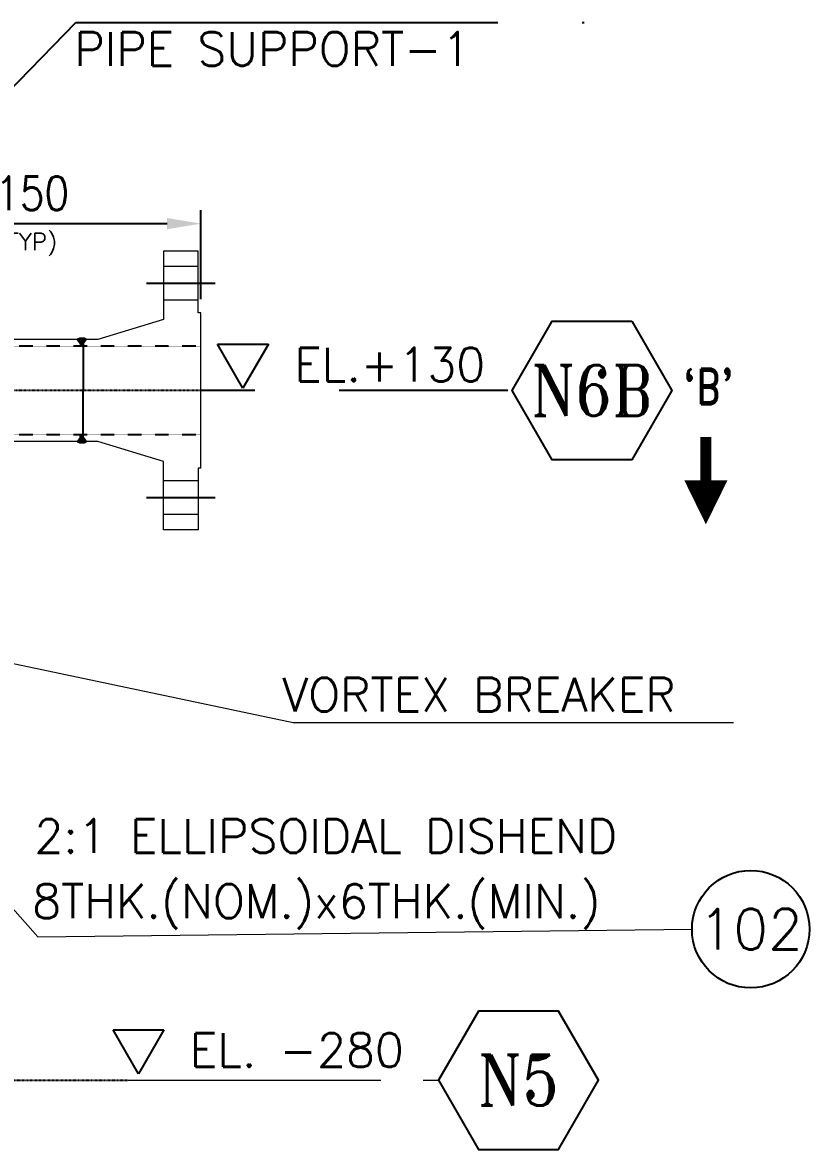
# Model space of a CAD drawing. Header units: inches. Extents: x -23478 to -9690, y -25762 to 11324.
# Drawn here: x -21419 to -20953, y 8803 to 9470 of the extents above; entities that cross this region are included whole.
import ezdxf
from ezdxf.enums import TextEntityAlignment as Align

# ---------------------------------------------------------------- set-up
doc = ezdxf.new("R2010")
doc.units = ezdxf.units.IN
doc.header["$LTSCALE"] = 200
doc.header["$MEASUREMENT"] = 0
for name, pattern in [('CENTER', [2, 1.25, -0.25, 0.25, -0.25]), ('CENTER2', [1.125, 0.75, -0.125, 0.125, -0.125]), ('DASHED', [0.75, 0.5, -0.25]), ('DASHED2', [0.375, 0.25, -0.125]), ('HIDDEN', [0.375, 0.25, -0.125])]:
    doc.linetypes.add(name, pattern=pattern)
for name, color, linetype, lineweight in [('1 (CEN)', 1, 'CENTER2', 9), ('AM_5', 3, 'Continuous', 15), ('EQUIPMENT', 4, 'Continuous', 13), ('Hidden Line', 3, 'HIDDEN', 9), ('OBJECT', 7, 'Continuous', 18)]:
    doc.layers.add(name, color=color, linetype=linetype, lineweight=lineweight)
for name, color, linetype in [('CEN', 3, 'CENTER'), ('CENTER', 1, 'CENTER'), ('DIMENSION', 8, 'Continuous'), ('text', 3, 'Continuous')]:
    doc.layers.add(name, color=color, linetype=linetype)
doc.styles.add('ROMAND', font='romand.shx', dxfattribs={"width": 0.8})
doc.styles.add('ROMANS', font='romans.shx', dxfattribs={"width": 0.85})
doc.styles.add('ROMANT', font='romant.shx')
doc.dimstyles.new('VEP-8', dxfattribs={"dimscale": 8, "dimtxt": 2.5, "dimasz": 2.5, "dimexe": 1, "dimexo": 1, "dimgap": 1, "dimtad": 1, "dimdec": 1, "dimlfac": -1, "dimzin": 9, "dimdsep": 46, "dimtxsty": 'ROMANS', "dimcen": 0, "dimclrd": 256, "dimclre": 256, "dimclrt": 3, "dimadec": 0, "dimazin": 2, "dimtfac": 1, "dimtdec": 1, "dimtmove": 0, "dimatfit": 3, "dimfxl": 1, "dimlwd": -1, "dimlwe": -1, "dimarcsym": 1})
doc.dimstyles.new('VEP-8$0', dxfattribs={"dimscale": 8, "dimtxt": 2.5, "dimasz": 2.5, "dimexe": 1, "dimexo": 1, "dimgap": 1, "dimtad": 1, "dimdec": 1, "dimlfac": -1, "dimzin": 9, "dimdsep": 46, "dimtxsty": 'ROMANS', "dimcen": 0, "dimclrd": 256, "dimclre": 256, "dimclrt": 3, "dimadec": 0, "dimazin": 2, "dimtfac": 1, "dimtdec": 1, "dimtmove": 0, "dimatfit": 3, "dimfxl": 1, "dimlwd": -1, "dimlwe": -1, "dimarcsym": 1})

# ---------------------------------------------------------------- blocks, each defined once
blk = doc.blocks.new('A$C32f367a6')
at = {"layer": 'text'}
for p, q in [((-18.12, 31.38), (18.12, 31.38)), ((0, 0), (-18.12, 31.38)), ((18.12, 31.38), (0, 0))]:
    blk.add_line(p, q, dxfattribs=at)
blk = doc.blocks.new('*D119')
at = {"layer": 'Defpoints', "color": 0, "transparency": 16777216}
for p in [(-21313.44, 9351.25), (-21313.44, 9298.42), (-21513.44, 9283.77)]:
    blk.add_point(p, dxfattribs=at)
at = {"layer": 'DIMENSION', "transparency": 16777216}
for p, q in [((-21513.44, 9291.77), (-21513.44, 9359.25)), ((-21313.44, 9306.42), (-21313.44, 9359.25)), ((-21493.44, 9351.25), (-21333.44, 9351.25))]:
    blk.add_line(p, q, dxfattribs=at)
for points in [[(-21493.44, 9354.58), (-21493.44, 9347.91), (-21513.44, 9351.25)], [(-21333.44, 9347.91), (-21333.44, 9354.58), (-21313.44, 9351.25)]]:
    blk.add_solid(points, dxfattribs=at)
at = {"layer": 'DIMENSION', "color": 3, "linetype": 'DASHED2', "transparency": 16777216, "insert": (-21413.44, 9369.25), "char_height": 20, "attachment_point": 5, "style": 'ROMANS', "bg_fill": 3, "box_fill_scale": 1.25, "bg_fill_color": 256, "bg_fill_true_color": 13158600, "bg_fill_transparency": 0}
blk.add_mtext('150', dxfattribs=at)

msp = doc.modelspace()

# ---------------------------------------------------------------- hatches: boundary and pattern name
at = {"layer": 'DIMENSION', "linetype": 'DASHED'}
h = msp.add_hatch(dxfattribs=at)
h.set_pattern_fill('ANSI37', color=5, scale=0.5, angle=270)
h.set_pattern_definition([(315, (-3950.308986, -23953.816655), (0.04419417382, 0.04419417382), []), (45, (-3950.308986, -23953.816655), (-0.04419417382, 0.04419417382), [])])
h.paths.add_polyline_path([(-21381.48, 9282.57, 0.279062), (-21386.51, 9282.57), (-21384.74, 9280.27), (-21384.74, 9278.67), (-21383.24, 9278.67), (-21383.24, 9280.27)])
h.paths.add_polyline_path([(-21386.51, 9222.17, 0.279062), (-21381.48, 9222.17), (-21383.24, 9224.47), (-21383.24, 9226.07), (-21384.74, 9226.07), (-21384.74, 9224.47)])

# ---------------------------------------------------------------- linework, layer by layer
at = {"color": 0}
for p, q in [((-21386.51, 9282.57), (-21384.74, 9280.27)), ((-21381.46, 9282.6), (-21383.24, 9280.27)), ((-21381.48, 9282.57), (-21383.24, 9280.27)), ((-21384.74, 9280.27), (-21384.74, 9278.67)), ((-21383.24, 9280.27), (-21383.24, 9278.67)), ((-21383.24, 9280.27), (-21383.24, 9278.67)), ((-21383.24, 9278.67), (-21383.24, 9252.37)), ((-21383.24, 9226.07), (-21383.24, 9252.37)), ((-21386.51, 9222.17), (-21384.74, 9224.47)), ((-21384.74, 9224.47), (-21384.74, 9226.07)), ((-21383.24, 9224.47), (-21383.24, 9226.07)), ((-21383.24, 9224.47), (-21383.24, 9226.07)), ((-21381.48, 9222.17), (-21383.24, 9224.47)), ((-21381.46, 9222.15), (-21383.24, 9224.47))]:
    msp.add_line(p, q, dxfattribs=at)
for points in [[(-21058.01, 9293.38), (-21034.33, 9252.37), (-21058.01, 9211.36), (-21105.36, 9211.36), (-21129.03, 9252.37), (-21105.36, 9293.38)], [(-21148.9, 8884.67), (-21172.58, 8843.67), (-21148.9, 8802.66), (-21101.55, 8802.66), (-21077.88, 8843.67), (-21101.55, 8884.67)]]:
    msp.add_lwpolyline(points, close=True)
for centre, start, end in [((-21383.99, 9278.42), 58.8152, 121.1848), ((-21383.99, 9226.33), 238.8152, 301.1848)]:
    msp.add_arc(centre, 4.86, start, end, dxfattribs=at)
at = {"layer": '1 (CEN)'}
msp.add_line((-21356.72, 8843.67), (-21172.58, 8843.67), dxfattribs=at)
at = {"layer": 'CEN', "color": 2, "linetype": 'CENTER'}
for p, q in [((-21305.04, 9315.87), (-21345.64, 9315.87)), ((-21305.04, 9188.87), (-21345.64, 9188.87))]:
    msp.add_line(p, q, dxfattribs=at)
at = {"layer": 'CENTER'}
for p, q in [((-21482.99, 9372.37), (-21387.52, 9470.4)), ((-21387.52, 9470.4), (-21086.21, 9470.4))]:
    msp.add_line(p, q, dxfattribs=at)
at = {"layer": 'CENTER', "linetype": 'CENTER', "ltscale": 0.001}
for p, q in [((-21291.15, 9252.37), (-21524.71, 9252.37)), ((-21498.29, 8843.67), (-21356.72, 8843.67))]:
    msp.add_line(p, q, dxfattribs=at)
at = {"layer": 'DIMENSION', "color": 7, "linetype": 'DASHED', "ltscale": 0.001}
for p, q in [((-21313.44, 9278.67), (-21518.44, 9278.67)), ((-21313.44, 9226.07), (-21518.44, 9226.07))]:
    msp.add_line(p, q, dxfattribs=at)
at = {"layer": 'DIMENSION', "color": 1, "linetype": 'DASHED'}
msp.add_line((-21131.51, 9252.37), (-21313.44, 9252.37), dxfattribs=at)
at = {"layer": 'EQUIPMENT'}
for p, q in [((-21335.64, 9334.92), (-21335.64, 9294.42)), ((-21315.04, 9334.92), (-21335.64, 9334.92)), ((-21315.04, 9298.42), (-21315.04, 9334.92)), ((-21313.44, 9298.42), (-21315.04, 9298.42)), ((-21313.44, 9206.32), (-21313.44, 9298.42)), ((-21335.64, 9294.42), (-21374.46, 9282.6)), ((-21386.51, 9282.57), (-21518.44, 9282.57)), ((-21374.46, 9282.6), (-21381.46, 9282.6)), ((-21386.51, 9222.17), (-21518.44, 9222.17)), ((-21374.46, 9222.15), (-21381.46, 9222.15)), ((-21335.64, 9210.32), (-21374.46, 9222.15)), ((-21335.64, 9169.82), (-21335.64, 9210.32)), ((-21313.44, 9206.32), (-21315.04, 9206.32)), ((-21315.04, 9206.32), (-21315.04, 9169.82)), ((-21315.04, 9169.82), (-21335.64, 9169.82))]:
    msp.add_line(p, q, dxfattribs=at)
at = {"layer": 'Hidden Line', "ltscale": 5}
for p, q in [((-21315.04, 9325.87), (-21335.64, 9325.87)), ((-21315.04, 9305.87), (-21335.64, 9305.87)), ((-21315.04, 9198.87), (-21335.64, 9198.87)), ((-21315.04, 9178.87), (-21335.64, 9178.87))]:
    msp.add_line(p, q, dxfattribs=at)
at = {"layer": 'OBJECT', "color": 2, "lineweight": 15, "ltscale": 0.8}
msp.add_lwpolyline([(-21014.16, 9173.06, 0, 25.6, 0), (-21014.16, 9199.17, 70.4, 25.89, 0)], format="xyseb", dxfattribs=at)
at = {"layer": 'OBJECT', "color": 2, "lineweight": 15, "ltscale": 0.8, "const_width": 6.4}
msp.add_lwpolyline([(-21014.16, 9199.17), (-21014.16, 9224.86)], dxfattribs=at)
at = {"layer": 'text', "color": 4}
msp.add_circle((-20987.58, 8933.17), 34.81, dxfattribs=at)

# ---------------------------------------------------------------- block references
at = {"layer": 'text', "xscale": 0.8333333333333334, "yscale": 0.8333333333333334, "zscale": 0.8333333333333334}
for p in [(-21288.52, 9253.66), (-21350.42, 8847.45)]:
    msp.add_blockref('A$C32f367a6', p, dxfattribs=at)

# ---------------------------------------------------------------- texts
at = {"style": 'ROMANT', "width": 0.85}
for tag, p in [('N6B', (-21081.68, 9252.37)), ('N5', (-21125.23, 8843.67))]:
    msp.add_attdef(tag, text='', height=30, dxfattribs=at).set_placement(p, align=Align.MIDDLE)
at = {"layer": 'DIMENSION', "color": 3, "style": 'ROMANS'}
msp.add_text('102', height=24, dxfattribs=at).set_placement((-20987.58, 8933.17), align=Align.MIDDLE_CENTER)
at = {"layer": 'text', "style": 'ROMANS'}
for s, height, p in [('PIPE SUPPORT-1', 20, (-21388.41, 9444.77)), ('(TYP)', 10, (-21434.15, 9335.53)), ('EL.+130', 20, (-21258.1, 9257.73)), ('VORTEX BREAKER', 20, (-21265.21, 9062.17)), ('2:1 ELLIPSOIDAL DISHEND', 20, (-21412.09, 8978.39)), ('8THK.(NOM.)x6THK.(MIN.)', 20, (-21413.42, 8939.8)), ('EL. -280', 20, (-21320, 8851.53))]:
    msp.add_text(s, height=height, dxfattribs=at).set_placement(p)
at = {"layer": 'text', "color": 64, "lineweight": 15, "insert": (-21012.68, 9254.74, -0.14), "char_height": 20.996, "attachment_point": 5, "style": 'ROMAND'}
msp.add_mtext("\\A1;`B'", dxfattribs=at)

# ---------------------------------------------------------------- leaders
at = {"layer": 'AM_5'}
for points in [[(-21550.02, 9117.15), (-21258.71, 9055.67), (-20997.71, 9055.67)], [(-21539.44, 9074.69), (-21410.09, 8928.71), (-21022.39, 8933.17)]]:
    msp.add_leader(points, dimstyle='VEP-8', override={"dimclrd": 8, "dimclre": 8}, dxfattribs=at)

# ---------------------------------------------------------------- next in the draw order: dimensions: what is measured, and where the dimension line sits
at = {"layer": 'DIMENSION', "color": 7, "linetype": 'DASHED'}
dim = msp.add_linear_dim(base=(-21313.44, 9351.25), p1=(-21513.44, 9283.77), p2=(-21313.44, 9298.42), text='150', dimstyle='VEP-8$0', override={"dimtxt": 2.5, "dimlfac": 1, "dimtxsty": 'ROMANS', "dimfxl": 1.5, "dimtfill": 1}, dxfattribs=at)
dim.commit()
dim.dimension.update_dxf_attribs({"geometry": '*D119', "text_midpoint": (-21413.44, 9369.25)})

doc.saveas('drawing.dxf')
